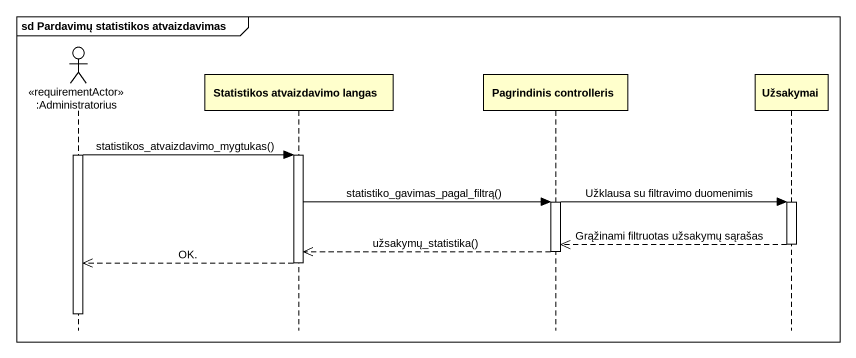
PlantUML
@startuml
mainframe sd Pardavimų statistikos atvaizdavimas
hide footbox
actor ":Administratorius" as Administratorius <<requirementActor>>
participant "Statistikos atvaizdavimo langas" as Statistikos_atvaizdavimo
participant "Pagrindinis controlleris" as Pagrindinis_controlleris
participant Užsakymai

activate Administratorius
Administratorius -> Statistikos_atvaizdavimo : statistikos_atvaizdavimo_mygtukas()
activate Statistikos_atvaizdavimo
Statistikos_atvaizdavimo -> Pagrindinis_controlleris : statistiko_gavimas_pagal_filtrą()
Pagrindinis_controlleris -> Užsakymai : Užklausa su filtravimo duomenimis
activate Pagrindinis_controlleris
activate Užsakymai
Užsakymai -->> Pagrindinis_controlleris : Grąžinami filtruotas užsakymų sąrašas
deactivate Užsakymai
Pagrindinis_controlleris -->> Statistikos_atvaizdavimo : užsakymų_statistika()
deactivate Pagrindinis_controlleris
Statistikos_atvaizdavimo -->> Administratorius : OK.
deactivate Statistikos_atvaizdavimo
deactivate Administratorius
@enduml
